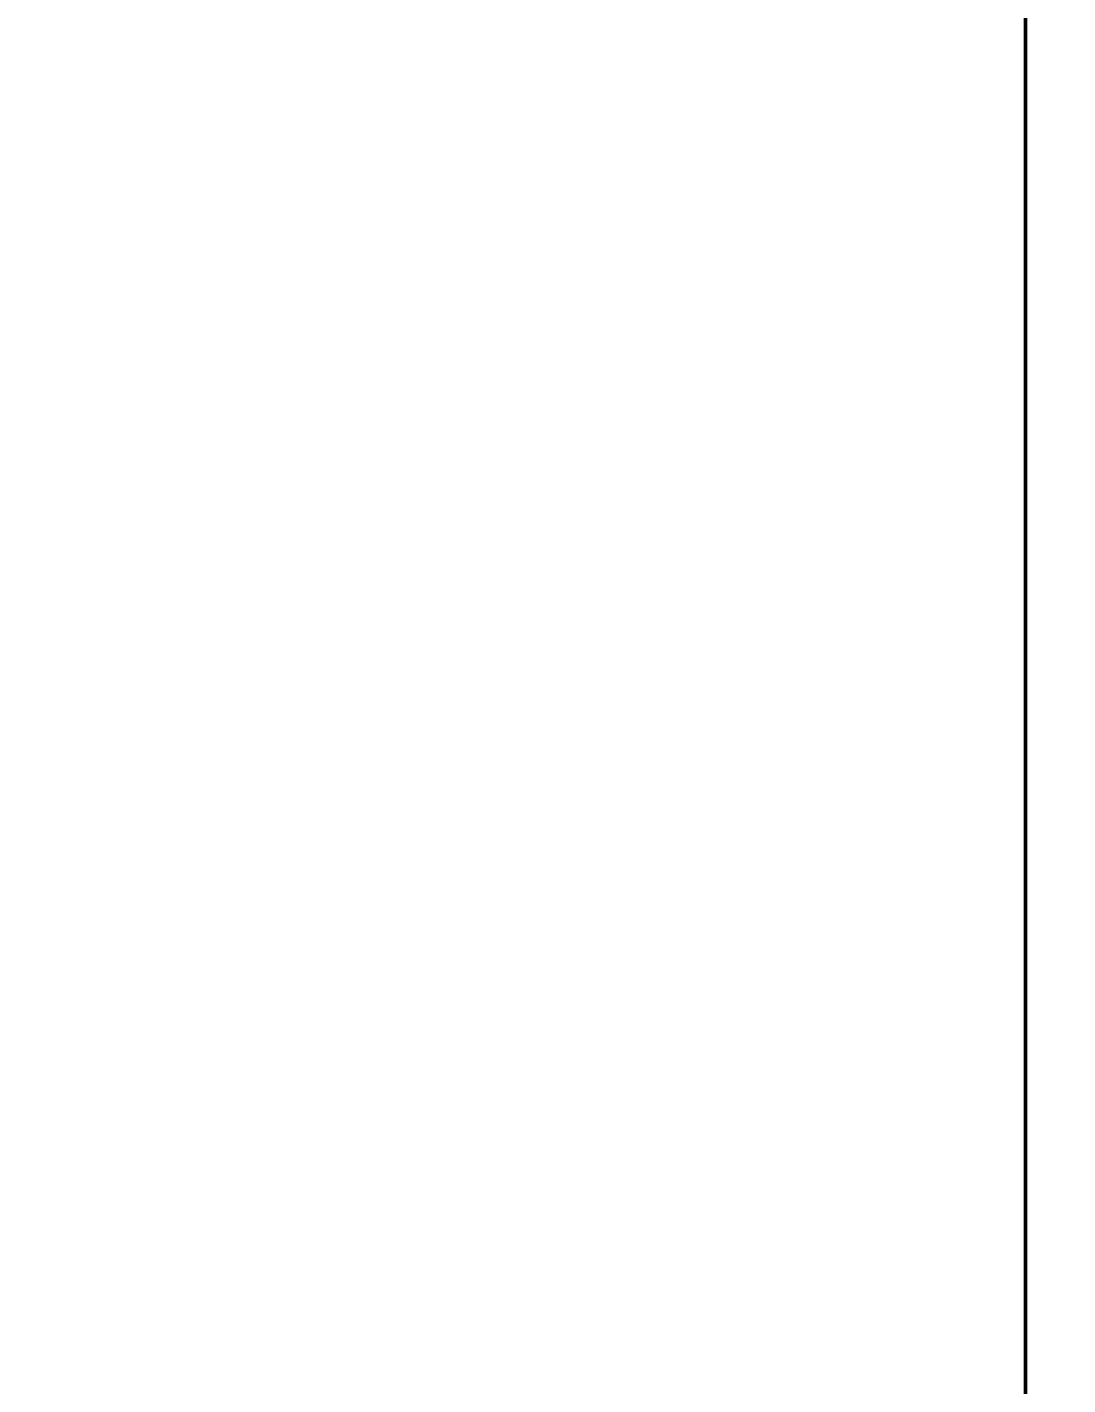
# Model space of a CAD drawing. Header units: inches. Extents: x -71 to 2682309, y -3332 to 801571.
# Drawn here: x 2651626.55 to 2651640.84, y 787826.1 to 787844.73 of the extents above; entities that cross this region are included whole.
import ezdxf

# ---------------------------------------------------------------- set-up
doc = ezdxf.new("R2010")
doc.units = ezdxf.units.IN
doc.header["$MEASUREMENT"] = 0
doc.header["$PDMODE"] = 99
doc.layers.add('Hatch', color=254, linetype='Continuous', lineweight=9)
doc.layers.add('WALL RA', color=42, linetype='Continuous', lineweight=50)
doc.layers.add('lettring', color=7, linetype='Continuous')
doc.styles.add('DIM 8', font='arial.ttf', dxfattribs={"height": 8})
doc.dimstyles.new('Copy of DIM 8', dxfattribs={"dimtxt": 8, "dimasz": 1, "dimexe": 6, "dimexo": 18, "dimgap": 1.6875, "dimtad": 1, "dimdec": 0, "dimzin": 3, "dimdsep": 46, "dimlunit": 4, "dimtxsty": 'DIM 8', "dimblk": 'dot 2', "dimcen": 0.09375, "dimse1": 1, "dimse2": 1, "dimclrd": 1, "dimclre": 1, "dimclrt": 256, "dimadec": 0, "dimazin": 0, "dimtfac": 0.75, "dimtdec": 0, "dimtix": 1, "dimtmove": 1, "dimatfit": 3, "dimldrblk": 'DOT', "dimfxl": 1, "dimtolj": 1, "dimtzin": 0, "dimlwd": 9, "dimlwe": 9, "dimarcsym": 0})

# ---------------------------------------------------------------- blocks, each defined once
blk = doc.blocks.new('dot1')
at = {"layer": 'Hatch'}
h = blk.add_hatch(color=256, dxfattribs=at)
edge = h.paths.add_edge_path()
edge.add_arc((0, 0), 1, 0, 360)
for p, q in [((0, 3), (0, -3)), ((3, 0), (-3, 0))]:
    blk.add_line(p, q, dxfattribs=at)
blk.add_circle((0, 0), 1, dxfattribs=at)
blk = doc.blocks.new('dot 2')
at = {"layer": 'Hatch', "xscale": 0.5, "yscale": 0.5, "zscale": 0.5}
blk.add_blockref('dot1', (0, 0), dxfattribs=at)
blk = doc.blocks.new('*D169')
at = {"layer": 'Defpoints', "color": 0, "transparency": 16777216}
for p in [(2651640.417, 787877.268), (2651616.751, 787735.268), (2651640.586, 787735.268)]:
    blk.add_point(p, dxfattribs=at)
at = {"layer": 'lettring', "color": 1, "lineweight": 9, "transparency": 16777216}
blk.add_line((2651616.751, 787876.268), (2651616.751, 787736.268), dxfattribs=at)
for p, rotation in [((2651616.751, 787877.268), 90), ((2651616.751, 787735.268), 270)]:
    blk.add_blockref('dot 2', p, dxfattribs=dict(at, rotation=rotation))
at = {"layer": 'lettring', "transparency": 16777216, "insert": (2651610.979, 787806.268), "char_height": 8, "attachment_point": 5, "rotation": 90, "style": 'DIM 8'}
blk.add_mtext('\\A1;11\'-10"', dxfattribs=at)
blk = doc.blocks.new('_Dot')
at = {"color": 0, "linetype": 'ByBlock', "lineweight": -2}
blk.add_line((-0.5, 0), (-1, 0), dxfattribs=at)
at = {"color": 0, "linetype": 'ByBlock', "const_width": 0.5}
blk.add_lwpolyline([(-0.25, 0, 1), (0.25, 0, 1)], format="xyb", close=True, dxfattribs=at)
blk = doc.blocks.new('*D157')
at = {"layer": 'Defpoints', "color": 0, "transparency": 16777216}
for p in [(2651647.278, 787884.268), (2651592.751, 787728.268), (2651647.278, 787728.268)]:
    blk.add_point(p, dxfattribs=at)
at = {"layer": 'lettring', "color": 1, "lineweight": 9, "transparency": 16777216}
blk.add_line((2651592.751, 787883.268), (2651592.751, 787729.268), dxfattribs=at)
for p, rotation in [((2651592.751, 787884.268), 90), ((2651592.751, 787728.268), 270)]:
    blk.add_blockref('dot 2', p, dxfattribs=dict(at, rotation=rotation))
at = {"layer": 'lettring', "transparency": 16777216, "insert": (2651586.976, 787806.268), "char_height": 8, "attachment_point": 5, "rotation": 90, "style": 'DIM 8'}
blk.add_mtext('\\A1;13\'-0"', dxfattribs=at)
blk = doc.blocks.new('*D168')
at = {"layer": 'Defpoints', "color": 0, "transparency": 16777216}
for p in [(2651568.751, 788034.268), (2651640.278, 788034.268), (2651640.707, 787575.768)]:
    blk.add_point(p, dxfattribs=at)
at = {"layer": 'lettring', "color": 1, "lineweight": 9, "transparency": 16777216}
blk.add_line((2651568.751, 787576.768), (2651568.751, 788033.268), dxfattribs=at)
for p, rotation in [((2651568.751, 788034.268), 90), ((2651568.751, 787575.768), 270)]:
    blk.add_blockref('dot 2', p, dxfattribs=dict(at, rotation=rotation))
at = {"layer": 'lettring', "transparency": 16777216, "insert": (2651562.976, 787805.018), "char_height": 8, "attachment_point": 5, "rotation": 90, "style": 'DIM 8'}
blk.add_mtext('\\A1;38\'-3"', dxfattribs=at)

msp = doc.modelspace()

# ---------------------------------------------------------------- linework, layer by layer
at = {"layer": 'WALL RA'}
msp.add_line((2651640.241, 787719.241), (2651640.278, 788032.268), dxfattribs=at)

# ---------------------------------------------------------------- dimensions: what is measured, and where the dimension line sits
at = {"layer": 'lettring'}
for base, p1, p2, picture, middle in [((2651568.751214536, 788034.267920785), (2651640.707259804, 787575.767920779), (2651640.27824337, 788034.267920784), '*D168', (2651562.976402121, 787805.017920781)), ((2651592.751, 787728.268), (2651647.278, 787884.268), (2651647.278, 787728.268), '*D157', (2651586.976, 787806.268)), ((2651616.751, 787735.268), (2651640.417, 787877.268), (2651640.586, 787735.268), '*D169', (2651610.979, 787806.268))]:
    dim = msp.add_linear_dim(base=base, p1=p1, p2=p2, angle=90, dimstyle='Copy of DIM 8', dxfattribs=at)
    dim.commit()
    dim.dimension.update_dxf_attribs({"geometry": picture, "text_midpoint": middle})

doc.saveas('drawing.dxf')
